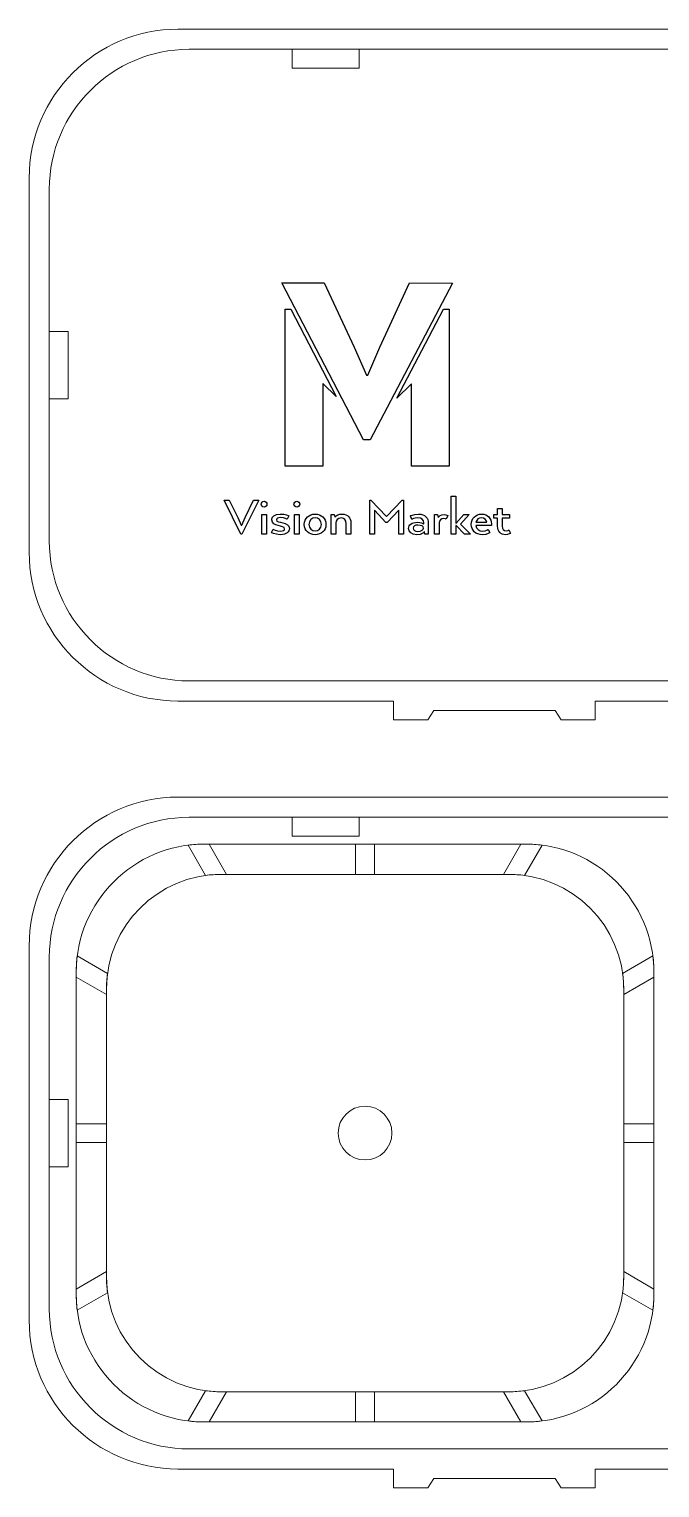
# Model space of a CAD drawing. Header units: millimetres. Extents: x 67 to 343, y 15 to 379.
# Drawn here: x 91.6 to 185.5, y 162 to 379.1 of the extents above; entities that cross this region are included whole.
import ezdxf

# ---------------------------------------------------------------- set-up
doc = ezdxf.new("R2010")
doc.units = ezdxf.units.MM
doc.header["$MEASUREMENT"] = 0
doc.layers.add('Layer 1', color=7, linetype='Continuous')

msp = doc.modelspace()

# ---------------------------------------------------------------- linework, layer by layer
at = {"layer": 'Layer 1', "color": 250, "lineweight": 20}
for points, knots in [([(113.7017, 379.1451), (113.7017, 379.1451), (289.441, 379.1451), (289.441, 379.1451), (289.441, 379.1451), (301.6128, 379.1451), (311.5714, 369.1865), (311.5714, 357.0147), (311.5714, 357.0147), (311.5714, 357.0147), (311.5714, 301.2755), (311.5714, 301.2755), (311.5714, 301.2755), (311.5714, 289.1037), (301.6128, 279.1451), (289.441, 279.1451), (289.441, 279.1451), (289.441, 279.1451), (257.3172, 279.1451), (257.3172, 279.1451), (257.3172, 279.1451), (257.3172, 279.1451), (257.3172, 276.3451), (257.3172, 276.3451), (257.3172, 276.3451), (257.3172, 276.3451), (252.2388, 276.3451), (252.2388, 276.3451), (252.2388, 276.3451), (252.2388, 276.3451), (251.3459, 277.7451), (251.3459, 277.7451), (251.3459, 277.7451), (251.3459, 277.7451), (233.2885, 277.7451), (233.2885, 277.7451), (233.2885, 277.7451), (233.2885, 277.7451), (232.3956, 276.3451), (232.3956, 276.3451), (232.3956, 276.3451), (232.3956, 276.3451), (227.3172, 276.3451), (227.3172, 276.3451), (227.3172, 276.3451), (227.3172, 276.3451), (227.3172, 279.1451), (227.3172, 279.1451), (227.3172, 279.1451), (227.3172, 279.1451), (175.8255, 279.1451), (175.8255, 279.1451), (175.8255, 279.1451), (175.8255, 279.1451), (175.8255, 276.3451), (175.8255, 276.3451), (175.8255, 276.3451), (175.8255, 276.3451), (170.7471, 276.3451), (170.7471, 276.3451), (170.7471, 276.3451), (170.7471, 276.3451), (169.8542, 277.7451), (169.8542, 277.7451), (169.8542, 277.7451), (169.8542, 277.7451), (151.7968, 277.7451), (151.7968, 277.7451), (151.7968, 277.7451), (151.7968, 277.7451), (150.9039, 276.3451), (150.9039, 276.3451), (150.9039, 276.3451), (150.9039, 276.3451), (145.8255, 276.3451), (145.8255, 276.3451), (145.8255, 276.3451), (145.8255, 276.3451), (145.8255, 279.1451), (145.8255, 279.1451), (145.8255, 279.1451), (145.8255, 279.1451), (113.7017, 279.1451), (113.7017, 279.1451), (113.7017, 279.1451), (101.5299, 279.1451), (91.5714, 289.1037), (91.5714, 301.2755), (91.5714, 301.2755), (91.5714, 301.2755), (91.5714, 357.0147), (91.5714, 357.0147), (91.5714, 357.0147), (91.5714, 369.1865), (101.5299, 379.1451), (113.7017, 379.1451)], [0, 0, 0, 0, 0.04, 0.04, 0.04, 0.04, 0.08, 0.08, 0.08, 0.08, 0.12, 0.12, 0.12, 0.12, 0.16, 0.16, 0.16, 0.16, 0.2, 0.2, 0.2, 0.2, 0.24, 0.24, 0.24, 0.24, 0.28, 0.28, 0.28, 0.28, 0.32, 0.32, 0.32, 0.32, 0.36, 0.36, 0.36, 0.36, 0.4, 0.4, 0.4, 0.4, 0.44, 0.44, 0.44, 0.44, 0.48, 0.48, 0.48, 0.48, 0.52, 0.52, 0.52, 0.52, 0.56, 0.56, 0.56, 0.56, 0.6, 0.6, 0.6, 0.6, 0.64, 0.64, 0.64, 0.64, 0.68, 0.68, 0.68, 0.68, 0.72, 0.72, 0.72, 0.72, 0.76, 0.76, 0.76, 0.76, 0.8, 0.8, 0.8, 0.8, 0.84, 0.84, 0.84, 0.84, 0.88, 0.88, 0.88, 0.88, 0.92, 0.92, 0.92, 0.92, 1, 1, 1, 1]), ([(140.7033, 376.1451), (140.7033, 376.1451), (140.7033, 373.3451), (140.7033, 373.3451), (140.7033, 373.3451), (140.7033, 373.3451), (130.7033, 373.3451), (130.7033, 373.3451), (130.7033, 373.3451), (130.7033, 373.3451), (130.7033, 376.1451), (130.7033, 376.1451), (130.7033, 376.1451), (130.7033, 376.1451), (140.7033, 376.1451), (140.7033, 376.1451)], [0, 0, 0, 0, 0.2, 0.2, 0.2, 0.2, 0.4, 0.4, 0.4, 0.4, 0.6, 0.6, 0.6, 0.6, 1, 1, 1, 1]), ([(94.5714, 334.1451), (94.5714, 334.1451), (97.3714, 334.1451), (97.3714, 334.1451), (97.3714, 334.1451), (97.3714, 334.1451), (97.3714, 324.1451), (97.3714, 324.1451), (97.3714, 324.1451), (97.3714, 324.1451), (94.5714, 324.1451), (94.5714, 324.1451), (94.5714, 324.1451), (94.5714, 324.1451), (94.5714, 334.1451), (94.5714, 334.1451)], [0, 0, 0, 0, 0.2, 0.2, 0.2, 0.2, 0.4, 0.4, 0.4, 0.4, 0.6, 0.6, 0.6, 0.6, 1, 1, 1, 1]), ([(113.7017, 264.845), (113.7017, 264.845), (289.441, 264.845), (289.441, 264.845), (289.441, 264.845), (301.6128, 264.845), (311.5714, 254.8864), (311.5714, 242.7146), (311.5714, 242.7146), (311.5714, 242.7146), (311.5714, 186.9754), (311.5714, 186.9754), (311.5714, 186.9754), (311.5714, 174.8036), (301.6128, 164.845), (289.441, 164.845), (289.441, 164.845), (289.441, 164.845), (257.3172, 164.845), (257.3172, 164.845), (257.3172, 164.845), (257.3172, 164.845), (257.3172, 162.045), (257.3172, 162.045), (257.3172, 162.045), (257.3172, 162.045), (252.2388, 162.045), (252.2388, 162.045), (252.2388, 162.045), (252.2388, 162.045), (251.3459, 163.445), (251.3459, 163.445), (251.3459, 163.445), (251.3459, 163.445), (233.2885, 163.445), (233.2885, 163.445), (233.2885, 163.445), (233.2885, 163.445), (232.3956, 162.045), (232.3956, 162.045), (232.3956, 162.045), (232.3956, 162.045), (227.3172, 162.045), (227.3172, 162.045), (227.3172, 162.045), (227.3172, 162.045), (227.3172, 164.845), (227.3172, 164.845), (227.3172, 164.845), (227.3172, 164.845), (175.8255, 164.845), (175.8255, 164.845), (175.8255, 164.845), (175.8255, 164.845), (175.8255, 162.045), (175.8255, 162.045), (175.8255, 162.045), (175.8255, 162.045), (170.7471, 162.045), (170.7471, 162.045), (170.7471, 162.045), (170.7471, 162.045), (169.8542, 163.445), (169.8542, 163.445), (169.8542, 163.445), (169.8542, 163.445), (151.7968, 163.445), (151.7968, 163.445), (151.7968, 163.445), (151.7968, 163.445), (150.9039, 162.045), (150.9039, 162.045), (150.9039, 162.045), (150.9039, 162.045), (145.8255, 162.045), (145.8255, 162.045), (145.8255, 162.045), (145.8255, 162.045), (145.8255, 164.845), (145.8255, 164.845), (145.8255, 164.845), (145.8255, 164.845), (113.7017, 164.845), (113.7017, 164.845), (113.7017, 164.845), (101.5299, 164.845), (91.5714, 174.8036), (91.5714, 186.9754), (91.5714, 186.9754), (91.5714, 186.9754), (91.5714, 242.7146), (91.5714, 242.7146), (91.5714, 242.7146), (91.5714, 254.8864), (101.5299, 264.845), (113.7017, 264.845)], [0, 0, 0, 0, 0.04, 0.04, 0.04, 0.04, 0.08, 0.08, 0.08, 0.08, 0.12, 0.12, 0.12, 0.12, 0.16, 0.16, 0.16, 0.16, 0.2, 0.2, 0.2, 0.2, 0.24, 0.24, 0.24, 0.24, 0.28, 0.28, 0.28, 0.28, 0.32, 0.32, 0.32, 0.32, 0.36, 0.36, 0.36, 0.36, 0.4, 0.4, 0.4, 0.4, 0.44, 0.44, 0.44, 0.44, 0.48, 0.48, 0.48, 0.48, 0.52, 0.52, 0.52, 0.52, 0.56, 0.56, 0.56, 0.56, 0.6, 0.6, 0.6, 0.6, 0.64, 0.64, 0.64, 0.64, 0.68, 0.68, 0.68, 0.68, 0.72, 0.72, 0.72, 0.72, 0.76, 0.76, 0.76, 0.76, 0.8, 0.8, 0.8, 0.8, 0.84, 0.84, 0.84, 0.84, 0.88, 0.88, 0.88, 0.88, 0.92, 0.92, 0.92, 0.92, 1, 1, 1, 1]), ([(140.7033, 261.845), (140.7033, 261.845), (140.7033, 259.045), (140.7033, 259.045), (140.7033, 259.045), (140.7033, 259.045), (130.7033, 259.045), (130.7033, 259.045), (130.7033, 259.045), (130.7033, 259.045), (130.7033, 261.845), (130.7033, 261.845), (130.7033, 261.845), (130.7033, 261.845), (140.7033, 261.845), (140.7033, 261.845)], [0, 0, 0, 0, 0.2, 0.2, 0.2, 0.2, 0.4, 0.4, 0.4, 0.4, 0.6, 0.6, 0.6, 0.6, 1, 1, 1, 1]), ([(118.3618, 257.845), (118.3618, 257.845), (120.9599, 253.345), (120.9599, 253.345), (120.9599, 253.345), (120.9599, 253.345), (120.1118, 253.345), (120.1118, 253.345), (120.1118, 253.345), (119.3339, 253.345), (118.5681, 253.2911), (117.8171, 253.1888), (117.8171, 253.1888), (117.8171, 253.1888), (115.2157, 257.6946), (115.2157, 257.6946), (115.2157, 257.6946), (115.9983, 257.7937), (116.7952, 257.845), (117.6036, 257.845), (117.6036, 257.845), (117.6036, 257.845), (118.3618, 257.845), (118.3618, 257.845)], [0, 0, 0, 0, 0.14285714, 0.14285714, 0.14285714, 0.14285714, 0.28571429, 0.28571429, 0.28571429, 0.28571429, 0.42857143, 0.42857143, 0.42857143, 0.42857143, 0.57142857, 0.57142857, 0.57142857, 0.57142857, 0.71428571, 0.71428571, 0.71428571, 0.71428571, 1, 1, 1, 1]), ([(142.9714, 257.845), (142.9714, 257.845), (142.9714, 253.345), (142.9714, 253.345), (142.9714, 253.345), (142.9714, 253.345), (140.1714, 253.345), (140.1714, 253.345), (140.1714, 253.345), (140.1714, 253.345), (140.1714, 257.845), (140.1714, 257.845), (140.1714, 257.845), (140.1714, 257.845), (142.9714, 257.845), (142.9714, 257.845)], [0, 0, 0, 0, 0.2, 0.2, 0.2, 0.2, 0.4, 0.4, 0.4, 0.4, 0.6, 0.6, 0.6, 0.6, 1, 1, 1, 1]), ([(164.781, 257.845), (164.781, 257.845), (165.5392, 257.845), (165.5392, 257.845), (165.5392, 257.845), (166.3476, 257.845), (167.1445, 257.7937), (167.9271, 257.6946), (167.9271, 257.6946), (167.9271, 257.6946), (165.3257, 253.1888), (165.3257, 253.1888), (165.3257, 253.1888), (164.5747, 253.2911), (163.8089, 253.345), (163.031, 253.345), (163.031, 253.345), (163.031, 253.345), (162.1829, 253.345), (162.1829, 253.345), (162.1829, 253.345), (162.1829, 253.345), (164.781, 257.845), (164.781, 257.845)], [0, 0, 0, 0, 0.14285714, 0.14285714, 0.14285714, 0.14285714, 0.28571429, 0.28571429, 0.28571429, 0.28571429, 0.42857143, 0.42857143, 0.42857143, 0.42857143, 0.57142857, 0.57142857, 0.57142857, 0.57142857, 0.71428571, 0.71428571, 0.71428571, 0.71428571, 1, 1, 1, 1]), ([(98.7218, 241.2007), (98.7218, 241.2007), (103.2276, 238.5993), (103.2276, 238.5993), (103.2276, 238.5993), (103.1253, 237.8483), (103.0714, 237.0825), (103.0714, 236.3046), (103.0714, 236.3046), (103.0714, 236.3046), (103.0714, 235.4565), (103.0714, 235.4565), (103.0714, 235.4565), (103.0714, 235.4565), (98.5714, 238.0546), (98.5714, 238.0546), (98.5714, 238.0546), (98.5714, 238.0546), (98.5714, 238.8128), (98.5714, 238.8128), (98.5714, 238.8128), (98.5714, 239.6212), (98.6227, 240.4181), (98.7218, 241.2007)], [0, 0, 0, 0, 0.14285714, 0.14285714, 0.14285714, 0.14285714, 0.28571429, 0.28571429, 0.28571429, 0.28571429, 0.42857143, 0.42857143, 0.42857143, 0.42857143, 0.57142857, 0.57142857, 0.57142857, 0.57142857, 0.71428571, 0.71428571, 0.71428571, 0.71428571, 1, 1, 1, 1]), ([(184.421, 241.2007), (184.5201, 240.4181), (184.5714, 239.6212), (184.5714, 238.8128), (184.5714, 238.8128), (184.5714, 238.8128), (184.5714, 238.0546), (184.5714, 238.0546), (184.5714, 238.0546), (184.5714, 238.0546), (180.0714, 235.4565), (180.0714, 235.4565), (180.0714, 235.4565), (180.0714, 235.4565), (180.0714, 236.3046), (180.0714, 236.3046), (180.0714, 236.3046), (180.0714, 237.0825), (180.0175, 237.8483), (179.9152, 238.5993), (179.9152, 238.5993), (179.9152, 238.5993), (184.421, 241.2007), (184.421, 241.2007)], [0, 0, 0, 0, 0.14285714, 0.14285714, 0.14285714, 0.14285714, 0.28571429, 0.28571429, 0.28571429, 0.28571429, 0.42857143, 0.42857143, 0.42857143, 0.42857143, 0.57142857, 0.57142857, 0.57142857, 0.57142857, 0.71428571, 0.71428571, 0.71428571, 0.71428571, 1, 1, 1, 1]), ([(94.5714, 219.845), (94.5714, 219.845), (97.3714, 219.845), (97.3714, 219.845), (97.3714, 219.845), (97.3714, 219.845), (97.3714, 209.845), (97.3714, 209.845), (97.3714, 209.845), (97.3714, 209.845), (94.5714, 209.845), (94.5714, 209.845), (94.5714, 209.845), (94.5714, 209.845), (94.5714, 219.845), (94.5714, 219.845)], [0, 0, 0, 0, 0.2, 0.2, 0.2, 0.2, 0.4, 0.4, 0.4, 0.4, 0.6, 0.6, 0.6, 0.6, 1, 1, 1, 1]), ([(141.5714, 218.845), (143.7806, 218.845), (145.5714, 217.0542), (145.5714, 214.845), (145.5714, 214.845), (145.5714, 212.6358), (143.7806, 210.845), (141.5714, 210.845), (141.5714, 210.845), (139.3622, 210.845), (137.5714, 212.6358), (137.5714, 214.845), (137.5714, 214.845), (137.5714, 217.0542), (139.3622, 218.845), (141.5714, 218.845)], [0, 0, 0, 0, 0.2, 0.2, 0.2, 0.2, 0.4, 0.4, 0.4, 0.4, 0.6, 0.6, 0.6, 0.6, 1, 1, 1, 1]), ([(98.5714, 216.245), (98.5714, 216.245), (103.0714, 216.245), (103.0714, 216.245), (103.0714, 216.245), (103.0714, 216.245), (103.0714, 213.445), (103.0714, 213.445), (103.0714, 213.445), (103.0714, 213.445), (98.5714, 213.445), (98.5714, 213.445), (98.5714, 213.445), (98.5714, 213.445), (98.5714, 216.245), (98.5714, 216.245)], [0, 0, 0, 0, 0.2, 0.2, 0.2, 0.2, 0.4, 0.4, 0.4, 0.4, 0.6, 0.6, 0.6, 0.6, 1, 1, 1, 1]), ([(184.5714, 216.245), (184.5714, 216.245), (184.5714, 213.445), (184.5714, 213.445), (184.5714, 213.445), (184.5714, 213.445), (180.0714, 213.445), (180.0714, 213.445), (180.0714, 213.445), (180.0714, 213.445), (180.0714, 216.245), (180.0714, 216.245), (180.0714, 216.245), (180.0714, 216.245), (184.5714, 216.245), (184.5714, 216.245)], [0, 0, 0, 0, 0.2, 0.2, 0.2, 0.2, 0.4, 0.4, 0.4, 0.4, 0.6, 0.6, 0.6, 0.6, 1, 1, 1, 1]), ([(98.5714, 191.6354), (98.5714, 191.6354), (103.0714, 194.2335), (103.0714, 194.2335), (103.0714, 194.2335), (103.0714, 194.2335), (103.0714, 193.3854), (103.0714, 193.3854), (103.0714, 193.3854), (103.0714, 192.6075), (103.1253, 191.8417), (103.2276, 191.0907), (103.2276, 191.0907), (103.2276, 191.0907), (98.7218, 188.4893), (98.7218, 188.4893), (98.7218, 188.4893), (98.6227, 189.2719), (98.5714, 190.0688), (98.5714, 190.8772), (98.5714, 190.8772), (98.5714, 190.8772), (98.5714, 191.6354), (98.5714, 191.6354)], [0, 0, 0, 0, 0.14285714, 0.14285714, 0.14285714, 0.14285714, 0.28571429, 0.28571429, 0.28571429, 0.28571429, 0.42857143, 0.42857143, 0.42857143, 0.42857143, 0.57142857, 0.57142857, 0.57142857, 0.57142857, 0.71428571, 0.71428571, 0.71428571, 0.71428571, 1, 1, 1, 1]), ([(184.5714, 191.6354), (184.5714, 191.6354), (184.5714, 190.8772), (184.5714, 190.8772), (184.5714, 190.8772), (184.5714, 190.0688), (184.5201, 189.2719), (184.421, 188.4893), (184.421, 188.4893), (184.421, 188.4893), (179.9152, 191.0907), (179.9152, 191.0907), (179.9152, 191.0907), (180.0175, 191.8417), (180.0714, 192.6075), (180.0714, 193.3854), (180.0714, 193.3854), (180.0714, 193.3854), (180.0714, 194.2335), (180.0714, 194.2335), (180.0714, 194.2335), (180.0714, 194.2335), (184.5714, 191.6354), (184.5714, 191.6354)], [0, 0, 0, 0, 0.14285714, 0.14285714, 0.14285714, 0.14285714, 0.28571429, 0.28571429, 0.28571429, 0.28571429, 0.42857143, 0.42857143, 0.42857143, 0.42857143, 0.57142857, 0.57142857, 0.57142857, 0.57142857, 0.71428571, 0.71428571, 0.71428571, 0.71428571, 1, 1, 1, 1]), ([(115.2157, 171.9954), (115.2157, 171.9954), (117.8171, 176.5012), (117.8171, 176.5012), (117.8171, 176.5012), (118.5681, 176.3989), (119.3339, 176.345), (120.1118, 176.345), (120.1118, 176.345), (120.1118, 176.345), (120.9599, 176.345), (120.9599, 176.345), (120.9599, 176.345), (120.9599, 176.345), (118.3618, 171.845), (118.3618, 171.845), (118.3618, 171.845), (118.3618, 171.845), (117.6036, 171.845), (117.6036, 171.845), (117.6036, 171.845), (116.7952, 171.845), (115.9983, 171.8963), (115.2157, 171.9954)], [0, 0, 0, 0, 0.14285714, 0.14285714, 0.14285714, 0.14285714, 0.28571429, 0.28571429, 0.28571429, 0.28571429, 0.42857143, 0.42857143, 0.42857143, 0.42857143, 0.57142857, 0.57142857, 0.57142857, 0.57142857, 0.71428571, 0.71428571, 0.71428571, 0.71428571, 1, 1, 1, 1]), ([(142.9714, 171.845), (142.9714, 171.845), (140.1714, 171.845), (140.1714, 171.845), (140.1714, 171.845), (140.1714, 171.845), (140.1714, 176.345), (140.1714, 176.345), (140.1714, 176.345), (140.1714, 176.345), (142.9714, 176.345), (142.9714, 176.345), (142.9714, 176.345), (142.9714, 176.345), (142.9714, 171.845), (142.9714, 171.845)], [0, 0, 0, 0, 0.2, 0.2, 0.2, 0.2, 0.4, 0.4, 0.4, 0.4, 0.6, 0.6, 0.6, 0.6, 1, 1, 1, 1]), ([(167.9271, 171.9954), (167.1445, 171.8963), (166.3476, 171.845), (165.5392, 171.845), (165.5392, 171.845), (165.5392, 171.845), (164.781, 171.845), (164.781, 171.845), (164.781, 171.845), (164.781, 171.845), (162.1829, 176.345), (162.1829, 176.345), (162.1829, 176.345), (162.1829, 176.345), (163.031, 176.345), (163.031, 176.345), (163.031, 176.345), (163.8089, 176.345), (164.5747, 176.3989), (165.3257, 176.5012), (165.3257, 176.5012), (165.3257, 176.5012), (167.9271, 171.9954), (167.9271, 171.9954)], [0, 0, 0, 0, 0.14285714, 0.14285714, 0.14285714, 0.14285714, 0.28571429, 0.28571429, 0.28571429, 0.28571429, 0.42857143, 0.42857143, 0.42857143, 0.42857143, 0.57142857, 0.57142857, 0.57142857, 0.57142857, 0.71428571, 0.71428571, 0.71428571, 0.71428571, 1, 1, 1, 1])]:
    msp.add_open_spline(points, degree=3, knots=knots, dxfattribs=at)
at = {"layer": 'Layer 1', "color": 142, "lineweight": 20}
for points in [[(115.374, 376.1451), (115.374, 376.1451), (287.7687, 376.1451), (287.7687, 376.1451), (287.7687, 376.1451), (299.2102, 376.1451), (308.5713, 366.784), (308.5713, 355.3425), (308.5713, 355.3425), (308.5713, 355.3425), (308.5713, 302.9477), (308.5713, 302.9477), (308.5713, 302.9477), (308.5713, 291.5062), (299.2102, 282.1451), (287.7687, 282.1451), (287.7687, 282.1451), (287.7687, 282.1451), (115.374, 282.1451), (115.374, 282.1451), (115.374, 282.1451), (103.9325, 282.1451), (94.5714, 291.5062), (94.5714, 302.9477), (94.5714, 302.9477), (94.5714, 302.9477), (94.5714, 355.3425), (94.5714, 355.3425), (94.5714, 355.3425), (94.5714, 366.784), (103.9325, 376.1451), (115.374, 376.1451)], [(115.374, 261.845), (115.374, 261.845), (287.7687, 261.845), (287.7687, 261.845), (287.7687, 261.845), (299.2102, 261.845), (308.5713, 252.4839), (308.5713, 241.0424), (308.5713, 241.0424), (308.5713, 241.0424), (308.5713, 188.6476), (308.5713, 188.6476), (308.5713, 188.6476), (308.5713, 177.2061), (299.2102, 167.845), (287.7687, 167.845), (287.7687, 167.845), (287.7687, 167.845), (115.374, 167.845), (115.374, 167.845), (115.374, 167.845), (103.9325, 167.845), (94.5714, 177.2061), (94.5714, 188.6476), (94.5714, 188.6476), (94.5714, 188.6476), (94.5714, 241.0424), (94.5714, 241.0424), (94.5714, 241.0424), (94.5714, 252.4839), (103.9325, 261.845), (115.374, 261.845)], [(117.6036, 257.845), (117.6036, 257.845), (165.5392, 257.845), (165.5392, 257.845), (165.5392, 257.845), (176.007, 257.845), (184.5714, 249.2806), (184.5714, 238.8128), (184.5714, 238.8128), (184.5714, 238.8128), (184.5714, 190.8772), (184.5714, 190.8772), (184.5714, 190.8772), (184.5714, 180.4094), (176.007, 171.845), (165.5392, 171.845), (165.5392, 171.845), (165.5392, 171.845), (117.6036, 171.845), (117.6036, 171.845), (117.6036, 171.845), (107.1358, 171.845), (98.5714, 180.4094), (98.5714, 190.8772), (98.5714, 190.8772), (98.5714, 190.8772), (98.5714, 238.8128), (98.5714, 238.8128), (98.5714, 238.8128), (98.5714, 249.2806), (107.1358, 257.845), (117.6036, 257.845)], [(120.1118, 253.345), (120.1118, 253.345), (163.031, 253.345), (163.031, 253.345), (163.031, 253.345), (172.4033, 253.345), (180.0714, 245.6769), (180.0714, 236.3046), (180.0714, 236.3046), (180.0714, 236.3046), (180.0714, 193.3854), (180.0714, 193.3854), (180.0714, 193.3854), (180.0714, 184.0131), (172.4033, 176.345), (163.031, 176.345), (163.031, 176.345), (163.031, 176.345), (120.1118, 176.345), (120.1118, 176.345), (120.1118, 176.345), (110.7395, 176.345), (103.0714, 184.0131), (103.0714, 193.3854), (103.0714, 193.3854), (103.0714, 193.3854), (103.0714, 236.3046), (103.0714, 236.3046), (103.0714, 236.3046), (103.0714, 245.6769), (110.7395, 253.345), (120.1118, 253.345)]]:
    msp.add_open_spline(points, degree=3, knots=[0, 0, 0, 0, 0.11111111, 0.11111111, 0.11111111, 0.11111111, 0.22222222, 0.22222222, 0.22222222, 0.22222222, 0.33333333, 0.33333333, 0.33333333, 0.33333333, 0.44444444, 0.44444444, 0.44444444, 0.44444444, 0.55555556, 0.55555556, 0.55555556, 0.55555556, 0.66666667, 0.66666667, 0.66666667, 0.66666667, 0.77777778, 0.77777778, 0.77777778, 0.77777778, 1, 1, 1, 1], dxfattribs=at)
at = {"layer": 'Layer 1', "color": 250}
for points, knots in [([(139.9742, 331.7968), (139.9742, 331.7968), (135.4981, 341.3715), (135.4981, 341.3715), (135.4981, 341.3715), (135.4981, 341.3715), (129.1928, 341.3715), (129.1928, 341.3715), (129.1928, 341.3715), (129.1928, 341.3715), (141.3363, 318.0186), (141.3363, 318.0186), (141.3363, 318.0186), (141.3363, 318.0186), (142.3472, 318.0062), (142.3472, 318.0062), (142.3472, 318.0062), (142.3472, 318.0062), (154.6079, 341.3591), (154.6079, 341.3591), (154.6079, 341.3591), (154.6079, 341.3591), (148.1863, 341.3715), (148.1863, 341.3715), (148.1863, 341.3715), (148.1863, 341.3715), (143.7493, 331.7968), (143.7493, 331.7968), (143.7493, 331.7968), (143.7493, 331.7968), (141.9978, 327.671), (141.9978, 327.671), (141.9978, 327.671), (141.9978, 327.671), (141.7643, 327.671), (141.7643, 327.671), (141.7643, 327.671), (141.7643, 327.671), (139.9742, 331.7968), (139.9742, 331.7968)], [0, 0, 0, 0, 0.09090909, 0.09090909, 0.09090909, 0.09090909, 0.18181818, 0.18181818, 0.18181818, 0.18181818, 0.27272727, 0.27272727, 0.27272727, 0.27272727, 0.36363636, 0.36363636, 0.36363636, 0.36363636, 0.45454545, 0.45454545, 0.45454545, 0.45454545, 0.54545455, 0.54545455, 0.54545455, 0.54545455, 0.63636364, 0.63636364, 0.63636364, 0.63636364, 0.72727273, 0.72727273, 0.72727273, 0.72727273, 0.81818182, 0.81818182, 0.81818182, 0.81818182, 1, 1, 1, 1]), ([(130.5356, 337.4714), (130.5356, 337.4714), (129.6985, 337.4714), (129.6985, 337.4714), (129.6985, 337.4714), (129.6985, 337.4714), (129.6985, 314.1185), (129.6985, 314.1185), (129.6985, 314.1185), (129.6985, 314.1185), (135.3032, 314.1185), (135.3032, 314.1185), (135.3032, 314.1185), (135.3032, 314.1185), (135.3032, 326.4178), (135.3032, 326.4178), (135.3032, 326.4178), (135.3032, 326.4178), (137.2914, 324.4797), (137.2914, 324.4797), (137.2914, 324.4797), (137.2914, 324.4797), (130.5356, 337.4714), (130.5356, 337.4714)], [0, 0, 0, 0, 0.14285714, 0.14285714, 0.14285714, 0.14285714, 0.28571429, 0.28571429, 0.28571429, 0.28571429, 0.42857143, 0.42857143, 0.42857143, 0.42857143, 0.57142857, 0.57142857, 0.57142857, 0.57142857, 0.71428571, 0.71428571, 0.71428571, 0.71428571, 1, 1, 1, 1]), ([(148.4976, 314.1185), (148.4976, 314.1185), (154.1023, 314.1185), (154.1023, 314.1185), (154.1023, 314.1185), (154.1023, 314.1185), (154.1023, 337.4714), (154.1023, 337.4714), (154.1023, 337.4714), (154.1023, 337.4714), (153.2523, 337.4714), (153.2523, 337.4714), (153.2523, 337.4714), (153.2523, 337.4714), (146.2933, 324.2168), (146.2933, 324.2168), (146.2933, 324.2168), (146.2933, 324.2168), (148.4976, 326.3788), (148.4976, 326.3788), (148.4976, 326.3788), (148.4976, 326.3788), (148.4976, 314.1185), (148.4976, 314.1185)], [0, 0, 0, 0, 0.14285714, 0.14285714, 0.14285714, 0.14285714, 0.28571429, 0.28571429, 0.28571429, 0.28571429, 0.42857143, 0.42857143, 0.42857143, 0.42857143, 0.57142857, 0.57142857, 0.57142857, 0.57142857, 0.71428571, 0.71428571, 0.71428571, 0.71428571, 1, 1, 1, 1]), ([(123.1425, 305.3063), (123.1425, 305.3063), (122.6514, 306.4577), (122.6514, 306.4577), (122.6514, 306.4577), (122.6514, 306.4577), (121.3645, 309.057), (121.3645, 309.057), (121.3645, 309.057), (121.3645, 309.057), (120.5855, 309.057), (120.5855, 309.057), (120.5855, 309.057), (120.5855, 309.057), (123.1001, 303.977), (123.1001, 303.977), (123.1001, 303.977), (123.1001, 303.977), (123.2525, 303.977), (123.2525, 303.977), (123.2525, 303.977), (123.2525, 303.977), (125.7672, 309.057), (125.7672, 309.057), (125.7672, 309.057), (125.7672, 309.057), (124.9882, 309.057), (124.9882, 309.057), (124.9882, 309.057), (124.9882, 309.057), (123.7267, 306.4577), (123.7267, 306.4577), (123.7267, 306.4577), (123.7267, 306.4577), (123.2187, 305.3063), (123.2187, 305.3063), (123.2187, 305.3063), (123.2187, 305.3063), (123.1425, 305.3063), (123.1425, 305.3063)], [0, 0, 0, 0, 0.09090909, 0.09090909, 0.09090909, 0.09090909, 0.18181818, 0.18181818, 0.18181818, 0.18181818, 0.27272727, 0.27272727, 0.27272727, 0.27272727, 0.36363636, 0.36363636, 0.36363636, 0.36363636, 0.45454545, 0.45454545, 0.45454545, 0.45454545, 0.54545455, 0.54545455, 0.54545455, 0.54545455, 0.63636364, 0.63636364, 0.63636364, 0.63636364, 0.72727273, 0.72727273, 0.72727273, 0.72727273, 0.81818182, 0.81818182, 0.81818182, 0.81818182, 1, 1, 1, 1]), ([(126.5376, 308.0241), (126.7747, 308.0241), (126.9694, 308.2104), (126.9694, 308.4474), (126.9694, 308.4474), (126.9694, 308.6845), (126.7747, 308.8792), (126.5376, 308.8792), (126.5376, 308.8792), (126.3005, 308.8792), (126.1143, 308.6845), (126.1143, 308.4474), (126.1143, 308.4474), (126.1143, 308.2104), (126.3005, 308.0241), (126.5376, 308.0241)], [0, 0, 0, 0, 0.2, 0.2, 0.2, 0.2, 0.4, 0.4, 0.4, 0.4, 0.6, 0.6, 0.6, 0.6, 1, 1, 1, 1]), ([(131.4144, 308.0241), (131.6515, 308.0241), (131.8462, 308.2104), (131.8462, 308.4474), (131.8462, 308.4474), (131.8462, 308.6845), (131.6515, 308.8792), (131.4144, 308.8792), (131.4144, 308.8792), (131.1773, 308.8792), (130.9911, 308.6845), (130.9911, 308.4474), (130.9911, 308.4474), (130.9911, 308.2104), (131.1773, 308.0241), (131.4144, 308.0241)], [0, 0, 0, 0, 0.2, 0.2, 0.2, 0.2, 0.4, 0.4, 0.4, 0.4, 0.6, 0.6, 0.6, 0.6, 1, 1, 1, 1]), ([(146.5783, 303.977), (146.5783, 303.977), (147.2725, 303.977), (147.2725, 303.977), (147.2725, 303.977), (147.2725, 303.977), (147.2725, 309.057), (147.2725, 309.057), (147.2725, 309.057), (147.2725, 309.057), (147.0863, 309.057), (147.0863, 309.057), (147.0863, 309.057), (147.0863, 309.057), (144.7664, 306.6186), (144.7664, 306.6186), (144.7664, 306.6186), (144.7664, 306.6186), (142.455, 309.057), (142.455, 309.057), (142.455, 309.057), (142.455, 309.057), (142.2602, 309.057), (142.2602, 309.057), (142.2602, 309.057), (142.2602, 309.057), (142.2602, 303.977), (142.2602, 303.977), (142.2602, 303.977), (142.2602, 303.977), (142.9545, 303.977), (142.9545, 303.977), (142.9545, 303.977), (142.9545, 303.977), (142.9545, 307.533), (142.9545, 307.533), (142.9545, 307.533), (142.9545, 307.533), (144.6732, 305.7042), (144.6732, 305.7042), (144.6732, 305.7042), (144.6732, 305.7042), (144.8595, 305.7042), (144.8595, 305.7042), (144.8595, 305.7042), (144.8595, 305.7042), (146.5783, 307.5415), (146.5783, 307.5415), (146.5783, 307.5415), (146.5783, 307.5415), (146.5783, 303.977), (146.5783, 303.977)], [0, 0, 0, 0, 0.07142857, 0.07142857, 0.07142857, 0.07142857, 0.14285714, 0.14285714, 0.14285714, 0.14285714, 0.21428571, 0.21428571, 0.21428571, 0.21428571, 0.28571429, 0.28571429, 0.28571429, 0.28571429, 0.35714286, 0.35714286, 0.35714286, 0.35714286, 0.42857143, 0.42857143, 0.42857143, 0.42857143, 0.5, 0.5, 0.5, 0.5, 0.57142857, 0.57142857, 0.57142857, 0.57142857, 0.64285714, 0.64285714, 0.64285714, 0.64285714, 0.71428571, 0.71428571, 0.71428571, 0.71428571, 0.78571429, 0.78571429, 0.78571429, 0.78571429, 0.85714286, 0.85714286, 0.85714286, 0.85714286, 1, 1, 1, 1]), ([(156.2811, 306.9065), (156.2811, 306.9065), (155.1212, 305.6026), (155.1212, 305.6026), (155.1212, 305.6026), (155.1212, 305.6026), (155.0958, 305.6026), (155.0958, 305.6026), (155.0958, 305.6026), (155.0958, 305.6026), (155.0958, 309.6328), (155.0958, 309.6328), (155.0958, 309.6328), (155.0958, 309.6328), (154.4015, 309.6328), (154.4015, 309.6328), (154.4015, 309.6328), (154.4015, 309.6328), (154.4015, 303.977), (154.4015, 303.977), (154.4015, 303.977), (154.4015, 303.977), (155.0958, 303.977), (155.0958, 303.977), (155.0958, 303.977), (155.0958, 303.977), (155.0958, 305.2724), (155.0958, 305.2724), (155.0958, 305.2724), (155.0958, 305.2724), (155.1212, 305.2724), (155.1212, 305.2724), (155.1212, 305.2724), (155.1212, 305.2724), (156.3573, 303.977), (156.3573, 303.977), (156.3573, 303.977), (156.3573, 303.977), (157.2802, 303.977), (157.2802, 303.977), (157.2802, 303.977), (157.2802, 303.977), (155.7901, 305.4756), (155.7901, 305.4756), (155.7901, 305.4756), (155.7901, 305.4756), (157.0939, 306.9065), (157.0939, 306.9065), (157.0939, 306.9065), (157.0939, 306.9065), (156.2811, 306.9065), (156.2811, 306.9065)], [0, 0, 0, 0, 0.07142857, 0.07142857, 0.07142857, 0.07142857, 0.14285714, 0.14285714, 0.14285714, 0.14285714, 0.21428571, 0.21428571, 0.21428571, 0.21428571, 0.28571429, 0.28571429, 0.28571429, 0.28571429, 0.35714286, 0.35714286, 0.35714286, 0.35714286, 0.42857143, 0.42857143, 0.42857143, 0.42857143, 0.5, 0.5, 0.5, 0.5, 0.57142857, 0.57142857, 0.57142857, 0.57142857, 0.64285714, 0.64285714, 0.64285714, 0.64285714, 0.71428571, 0.71428571, 0.71428571, 0.71428571, 0.78571429, 0.78571429, 0.78571429, 0.78571429, 0.85714286, 0.85714286, 0.85714286, 0.85714286, 1, 1, 1, 1]), ([(126.1905, 303.977), (126.1905, 303.977), (126.8847, 303.977), (126.8847, 303.977), (126.8847, 303.977), (126.8847, 303.977), (126.8847, 306.9065), (126.8847, 306.9065), (126.8847, 306.9065), (126.8847, 306.9065), (126.1905, 306.9065), (126.1905, 306.9065), (126.1905, 306.9065), (126.1905, 306.9065), (126.1905, 303.977), (126.1905, 303.977)], [0, 0, 0, 0, 0.2, 0.2, 0.2, 0.2, 0.4, 0.4, 0.4, 0.4, 0.6, 0.6, 0.6, 0.6, 1, 1, 1, 1]), ([(127.6383, 304.2479), (127.6383, 304.2479), (128.0531, 303.9093), (128.9591, 303.9093), (128.9591, 303.9093), (129.9073, 303.9093), (130.3053, 304.3157), (130.3053, 304.8067), (130.3053, 304.8067), (130.3053, 305.8905), (128.3749, 305.5687), (128.3749, 306.1106), (128.3749, 306.1106), (128.3749, 306.3561), (128.6289, 306.4408), (129.0268, 306.4408), (129.0268, 306.4408), (129.6449, 306.4408), (129.9835, 306.1953), (129.9835, 306.1953), (129.9835, 306.1953), (129.9835, 306.1953), (130.2206, 306.7371), (130.2206, 306.7371), (130.2206, 306.7371), (130.2206, 306.7371), (129.7888, 306.9742), (128.9506, 306.9742), (128.9506, 306.9742), (128.0701, 306.9742), (127.6891, 306.5932), (127.6891, 306.1021), (127.6891, 306.1021), (127.6891, 305.0607), (129.6025, 305.3571), (129.6025, 304.7983), (129.6025, 304.7983), (129.6025, 304.5697), (129.3655, 304.4427), (128.9337, 304.4427), (128.9337, 304.4427), (128.341, 304.4427), (127.8838, 304.7305), (127.8838, 304.7305), (127.8838, 304.7305), (127.8838, 304.7305), (127.6383, 304.2479), (127.6383, 304.2479)], [0, 0, 0, 0, 0.07692308, 0.07692308, 0.07692308, 0.07692308, 0.15384615, 0.15384615, 0.15384615, 0.15384615, 0.23076923, 0.23076923, 0.23076923, 0.23076923, 0.30769231, 0.30769231, 0.30769231, 0.30769231, 0.38461538, 0.38461538, 0.38461538, 0.38461538, 0.46153846, 0.46153846, 0.46153846, 0.46153846, 0.53846154, 0.53846154, 0.53846154, 0.53846154, 0.61538462, 0.61538462, 0.61538462, 0.61538462, 0.69230769, 0.69230769, 0.69230769, 0.69230769, 0.76923077, 0.76923077, 0.76923077, 0.76923077, 0.84615385, 0.84615385, 0.84615385, 0.84615385, 1, 1, 1, 1]), ([(131.0673, 303.977), (131.0673, 303.977), (131.7615, 303.977), (131.7615, 303.977), (131.7615, 303.977), (131.7615, 303.977), (131.7615, 306.9065), (131.7615, 306.9065), (131.7615, 306.9065), (131.7615, 306.9065), (131.0673, 306.9065), (131.0673, 306.9065), (131.0673, 306.9065), (131.0673, 306.9065), (131.0673, 303.977), (131.0673, 303.977)], [0, 0, 0, 0, 0.2, 0.2, 0.2, 0.2, 0.4, 0.4, 0.4, 0.4, 0.6, 0.6, 0.6, 0.6, 1, 1, 1, 1]), ([(135.7578, 305.4248), (135.7578, 306.3646), (135.0297, 306.9742), (134.1407, 306.9742), (134.1407, 306.9742), (133.2517, 306.9742), (132.532, 306.3646), (132.532, 305.4248), (132.532, 305.4248), (132.532, 304.4935), (133.2517, 303.9093), (134.1407, 303.9093), (134.1407, 303.9093), (135.0297, 303.9093), (135.7578, 304.4935), (135.7578, 305.4248)], [0, 0, 0, 0, 0.2, 0.2, 0.2, 0.2, 0.4, 0.4, 0.4, 0.4, 0.6, 0.6, 0.6, 0.6, 1, 1, 1, 1]), ([(134.1407, 304.4681), (133.6242, 304.4681), (133.2093, 304.8321), (133.2093, 305.4333), (133.2093, 305.4333), (133.2093, 306.0344), (133.6242, 306.4154), (134.1407, 306.4154), (134.1407, 306.4154), (134.6571, 306.4154), (135.0805, 306.0344), (135.0805, 305.4333), (135.0805, 305.4333), (135.0805, 304.8321), (134.6571, 304.4681), (134.1407, 304.4681)], [0, 0, 0, 0, 0.2, 0.2, 0.2, 0.2, 0.4, 0.4, 0.4, 0.4, 0.6, 0.6, 0.6, 0.6, 1, 1, 1, 1]), ([(137.2056, 305.6619), (137.2056, 305.9836), (137.4511, 306.3985), (138.0099, 306.3985), (138.0099, 306.3985), (138.5094, 306.3985), (138.7804, 306.0429), (138.7804, 305.5687), (138.7804, 305.5687), (138.7804, 305.5687), (138.7804, 303.977), (138.7804, 303.977), (138.7804, 303.977), (138.7804, 303.977), (139.4662, 303.977), (139.4662, 303.977), (139.4662, 303.977), (139.4662, 303.977), (139.4662, 305.6619), (139.4662, 305.6619), (139.4662, 305.6619), (139.4662, 306.4577), (138.9836, 306.9742), (138.1623, 306.9742), (138.1623, 306.9742), (137.6204, 306.9742), (137.2902, 306.7879), (137.087, 306.4916), (137.087, 306.4916), (137.087, 306.4916), (137.0532, 306.4916), (137.0532, 306.4916), (137.0532, 306.4916), (137.0532, 306.4916), (136.9685, 306.9065), (136.9685, 306.9065), (136.9685, 306.9065), (136.9685, 306.9065), (136.5113, 306.9065), (136.5113, 306.9065), (136.5113, 306.9065), (136.5113, 306.9065), (136.5113, 303.977), (136.5113, 303.977), (136.5113, 303.977), (136.5113, 303.977), (137.2056, 303.977), (137.2056, 303.977), (137.2056, 303.977), (137.2056, 303.977), (137.2056, 305.6619), (137.2056, 305.6619)], [0, 0, 0, 0, 0.07142857, 0.07142857, 0.07142857, 0.07142857, 0.14285714, 0.14285714, 0.14285714, 0.14285714, 0.21428571, 0.21428571, 0.21428571, 0.21428571, 0.28571429, 0.28571429, 0.28571429, 0.28571429, 0.35714286, 0.35714286, 0.35714286, 0.35714286, 0.42857143, 0.42857143, 0.42857143, 0.42857143, 0.5, 0.5, 0.5, 0.5, 0.57142857, 0.57142857, 0.57142857, 0.57142857, 0.64285714, 0.64285714, 0.64285714, 0.64285714, 0.71428571, 0.71428571, 0.71428571, 0.71428571, 0.78571429, 0.78571429, 0.78571429, 0.78571429, 0.85714286, 0.85714286, 0.85714286, 0.85714286, 1, 1, 1, 1]), ([(148.06, 304.8491), (148.06, 304.3326), (148.4664, 303.9093), (149.2961, 303.9093), (149.2961, 303.9093), (150.0158, 303.9093), (150.2952, 304.1971), (150.3798, 304.3157), (150.3798, 304.3157), (150.3798, 304.3157), (150.4222, 304.3157), (150.4222, 304.3157), (150.4222, 304.3157), (150.4222, 304.3157), (150.4899, 303.977), (150.4899, 303.977), (150.4899, 303.977), (150.4899, 303.977), (150.981, 303.977), (150.981, 303.977), (150.981, 303.977), (150.981, 303.977), (150.981, 305.5941), (150.981, 305.5941), (150.981, 305.5941), (150.981, 306.3985), (150.5661, 306.9742), (149.5162, 306.9742), (149.5162, 306.9742), (148.7119, 306.9742), (148.314, 306.6948), (148.314, 306.6948), (148.314, 306.6948), (148.314, 306.6948), (148.5426, 306.1783), (148.5426, 306.1783), (148.5426, 306.1783), (148.5426, 306.1783), (148.8728, 306.4069), (149.3892, 306.4069), (149.3892, 306.4069), (150.0412, 306.4069), (150.3121, 306.1445), (150.3121, 305.6619), (150.3121, 305.6619), (150.3121, 305.6619), (150.3121, 305.5179), (150.3121, 305.5179), (150.3121, 305.5179), (150.3121, 305.5179), (150.2613, 305.5179), (150.2613, 305.5179), (150.2613, 305.5179), (150.1597, 305.5941), (149.8972, 305.7465), (149.3723, 305.7465), (149.3723, 305.7465), (148.4833, 305.7465), (148.06, 305.3571), (148.06, 304.8491), (148.06, 304.8491), (148.06, 304.8491), (148.06, 304.8491), (148.06, 304.8491)], [0, 0, 0, 0, 0.05882353, 0.05882353, 0.05882353, 0.05882353, 0.11764706, 0.11764706, 0.11764706, 0.11764706, 0.17647059, 0.17647059, 0.17647059, 0.17647059, 0.23529412, 0.23529412, 0.23529412, 0.23529412, 0.29411765, 0.29411765, 0.29411765, 0.29411765, 0.35294118, 0.35294118, 0.35294118, 0.35294118, 0.41176471, 0.41176471, 0.41176471, 0.41176471, 0.47058824, 0.47058824, 0.47058824, 0.47058824, 0.52941176, 0.52941176, 0.52941176, 0.52941176, 0.58823529, 0.58823529, 0.58823529, 0.58823529, 0.64705882, 0.64705882, 0.64705882, 0.64705882, 0.70588235, 0.70588235, 0.70588235, 0.70588235, 0.76470588, 0.76470588, 0.76470588, 0.76470588, 0.82352941, 0.82352941, 0.82352941, 0.82352941, 0.88235294, 0.88235294, 0.88235294, 0.88235294, 1, 1, 1, 1]), ([(153.9105, 306.7541), (153.9105, 306.7541), (153.7157, 306.9065), (153.3263, 306.9065), (153.3263, 306.9065), (152.8606, 306.9065), (152.5981, 306.6779), (152.4711, 306.4831), (152.4711, 306.4831), (152.4711, 306.4831), (152.4373, 306.4831), (152.4373, 306.4831), (152.4373, 306.4831), (152.4373, 306.4831), (152.3526, 306.9065), (152.3526, 306.9065), (152.3526, 306.9065), (152.3526, 306.9065), (151.8954, 306.9065), (151.8954, 306.9065), (151.8954, 306.9065), (151.8954, 306.9065), (151.8954, 303.977), (151.8954, 303.977), (151.8954, 303.977), (151.8954, 303.977), (152.5897, 303.977), (152.5897, 303.977), (152.5897, 303.977), (152.5897, 303.977), (152.5897, 305.6703), (152.5897, 305.6703), (152.5897, 305.6703), (152.5897, 306.0612), (152.9368, 306.3053), (153.2755, 306.3053), (153.2755, 306.3053), (153.5295, 306.3053), (153.6649, 306.2136), (153.6649, 306.2136), (153.6649, 306.2136), (153.6649, 306.2136), (153.9105, 306.7541), (153.9105, 306.7541)], [0, 0, 0, 0, 0.08333333, 0.08333333, 0.08333333, 0.08333333, 0.16666667, 0.16666667, 0.16666667, 0.16666667, 0.25, 0.25, 0.25, 0.25, 0.33333333, 0.33333333, 0.33333333, 0.33333333, 0.41666667, 0.41666667, 0.41666667, 0.41666667, 0.5, 0.5, 0.5, 0.5, 0.58333333, 0.58333333, 0.58333333, 0.58333333, 0.66666667, 0.66666667, 0.66666667, 0.66666667, 0.75, 0.75, 0.75, 0.75, 0.83333333, 0.83333333, 0.83333333, 0.83333333, 1, 1, 1, 1]), ([(159.9218, 304.6967), (159.9218, 304.6967), (159.617, 304.4511), (159.0667, 304.4511), (159.0667, 304.4511), (158.5417, 304.4511), (158.1184, 304.7305), (158.0591, 305.2978), (158.0591, 305.2978), (158.0591, 305.2978), (160.379, 305.2978), (160.379, 305.2978), (160.379, 305.2978), (160.379, 305.2978), (160.3875, 305.4333), (160.3875, 305.501), (160.3875, 305.501), (160.3875, 306.3477), (159.8456, 306.9742), (158.9312, 306.9742), (158.9312, 306.9742), (158.0168, 306.9742), (157.3818, 306.3223), (157.3818, 305.4333), (157.3818, 305.4333), (157.3818, 304.5443), (158.0337, 303.9008), (159.0497, 303.9008), (159.0497, 303.9008), (159.7863, 303.9008), (160.1589, 304.2395), (160.1589, 304.2395), (160.1589, 304.2395), (160.1589, 304.2395), (159.9218, 304.6967), (159.9218, 304.6967)], [0, 0, 0, 0, 0.1, 0.1, 0.1, 0.1, 0.2, 0.2, 0.2, 0.2, 0.3, 0.3, 0.3, 0.3, 0.4, 0.4, 0.4, 0.4, 0.5, 0.5, 0.5, 0.5, 0.6, 0.6, 0.6, 0.6, 0.7, 0.7, 0.7, 0.7, 0.8, 0.8, 0.8, 0.8, 1, 1, 1, 1]), ([(158.9227, 306.4323), (159.363, 306.4323), (159.6509, 306.1445), (159.7101, 305.7465), (159.7101, 305.7465), (159.7101, 305.7465), (158.0761, 305.7465), (158.0761, 305.7465), (158.0761, 305.7465), (158.1777, 306.1868), (158.4909, 306.4323), (158.9227, 306.4323)], [0, 0, 0, 0, 0.25, 0.25, 0.25, 0.25, 0.5, 0.5, 0.5, 0.5, 1, 1, 1, 1]), ([(160.7431, 306.9065), (160.7431, 306.9065), (160.7431, 306.3477), (160.7431, 306.3477), (160.7431, 306.3477), (160.7431, 306.3477), (161.3103, 306.3477), (161.3103, 306.3477), (161.3103, 306.3477), (161.3103, 306.3477), (161.3103, 305.1708), (161.3103, 305.1708), (161.3103, 305.1708), (161.3103, 304.3495), (161.7337, 303.9093), (162.4872, 303.9093), (162.4872, 303.9093), (162.9529, 303.9093), (163.2153, 304.1379), (163.2153, 304.1379), (163.2153, 304.1379), (163.2153, 304.1379), (162.9867, 304.612), (162.9867, 304.612), (162.9867, 304.612), (162.9867, 304.612), (162.8089, 304.4935), (162.5888, 304.4935), (162.5888, 304.4935), (162.1993, 304.4935), (161.9961, 304.7051), (161.9961, 305.1962), (161.9961, 305.1962), (161.9961, 305.1962), (161.9961, 306.3477), (161.9961, 306.3477), (161.9961, 306.3477), (161.9961, 306.3477), (163.0883, 306.3477), (163.0883, 306.3477), (163.0883, 306.3477), (163.0883, 306.3477), (163.0883, 306.9065), (163.0883, 306.9065), (163.0883, 306.9065), (163.0883, 306.9065), (161.9961, 306.9065), (161.9961, 306.9065), (161.9961, 306.9065), (161.9961, 306.9065), (161.9961, 307.787), (161.9961, 307.787), (161.9961, 307.787), (161.9961, 307.787), (161.3103, 307.787), (161.3103, 307.787), (161.3103, 307.787), (161.3103, 307.787), (161.3103, 306.9065), (161.3103, 306.9065), (161.3103, 306.9065), (161.3103, 306.9065), (160.7431, 306.9065), (160.7431, 306.9065)], [0, 0, 0, 0, 0.05882353, 0.05882353, 0.05882353, 0.05882353, 0.11764706, 0.11764706, 0.11764706, 0.11764706, 0.17647059, 0.17647059, 0.17647059, 0.17647059, 0.23529412, 0.23529412, 0.23529412, 0.23529412, 0.29411765, 0.29411765, 0.29411765, 0.29411765, 0.35294118, 0.35294118, 0.35294118, 0.35294118, 0.41176471, 0.41176471, 0.41176471, 0.41176471, 0.47058824, 0.47058824, 0.47058824, 0.47058824, 0.52941176, 0.52941176, 0.52941176, 0.52941176, 0.58823529, 0.58823529, 0.58823529, 0.58823529, 0.64705882, 0.64705882, 0.64705882, 0.64705882, 0.70588235, 0.70588235, 0.70588235, 0.70588235, 0.76470588, 0.76470588, 0.76470588, 0.76470588, 0.82352941, 0.82352941, 0.82352941, 0.82352941, 0.88235294, 0.88235294, 0.88235294, 0.88235294, 1, 1, 1, 1]), ([(148.7373, 304.866), (148.7373, 305.1539), (148.9913, 305.3317), (149.4485, 305.3317), (149.4485, 305.3317), (149.948, 305.3317), (150.2952, 305.1454), (150.2952, 304.8829), (150.2952, 304.8829), (150.2952, 304.6882), (149.948, 304.3919), (149.4485, 304.3919), (149.4485, 304.3919), (148.9659, 304.3919), (148.7373, 304.6035), (148.7373, 304.866), (148.7373, 304.866), (148.7373, 304.866), (148.7373, 304.866), (148.7373, 304.866)], [0, 0, 0, 0, 0.16666667, 0.16666667, 0.16666667, 0.16666667, 0.33333333, 0.33333333, 0.33333333, 0.33333333, 0.5, 0.5, 0.5, 0.5, 0.66666667, 0.66666667, 0.66666667, 0.66666667, 1, 1, 1, 1])]:
    msp.add_open_spline(points, degree=3, knots=knots, dxfattribs=at)

doc.saveas('drawing.dxf')
